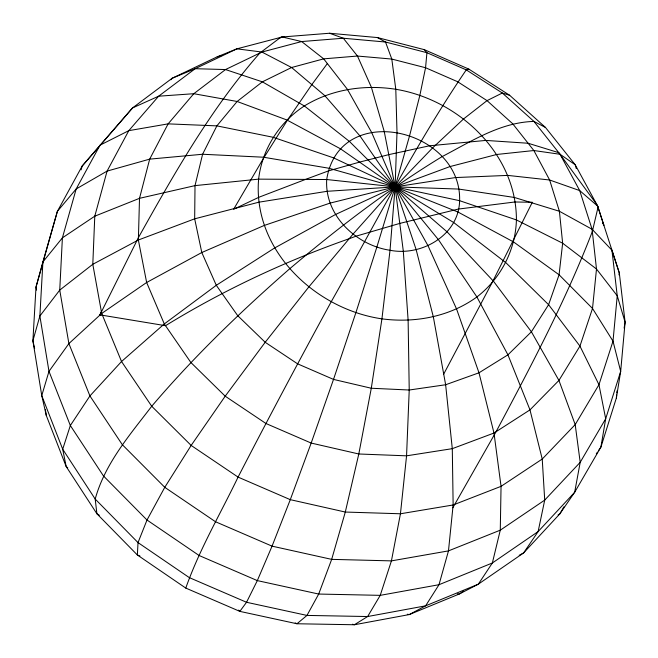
<?xml version="1.0" encoding="UTF-8"?>
<svg xmlns="http://www.w3.org/2000/svg" width="658" height="658" viewBox="0 0 658 658"><rect width="100%" height="100%" fill="white"/><g stroke="black" fill="none" stroke-linecap="round" stroke-linejoin="round"><path stroke-width="0.99" d="M602.457 222.667L603.904 225.332L597.661 206.094L575.199 164.763L545.498 127.479L509.654 95.287L468.841 69.106L424.32 49.663L377.429 37.564L329.576 33.245L282.233 36.971L236.913 48.84L217.198 56.818L172.157 78.253L132.546 107.928L82.176 166.038L57.386 211.333L42.91 261.925L36.001 287.102L32.9 340.745L41.758 395.598L46.323 415.593L66.17 466.522L96.907 513.766L137.366 554.99L185.778 588.079L239.849 611.381L296.972 623.759L354.366 624.755L409.317 614.564L459.391 593.96L478.317 584.181L523.595 552.942L559.826 513.882L574.664 492.283L600.918 447.07L616.365 398L616.645 394.948M616.826 392.908L617.015 390.868M616.365 398L620.675 371.392L625.1 322.173L619.301 272.93L597.661 206.094L579.714 190.598L560.057 154.276L533.934 121.426L502.317 93.017L466.267 69.88L426.927 52.698L385.514 42.022L343.311 38.23L301.66 41.553L261.925 52.048L225.513 69.559L193.797 93.707L168.119 123.868L149.679 159.137L139.512 198.329L138.369 240.006L146.644 282.488L164.303 323.933L190.828 362.443L225.201 396.182L265.939 423.497L311.176 443.064L358.799 453.987L406.562 455.83L452.293 448.666L493.994 433.038L529.978 409.876L558.93 380.423L579.945 346.108L592.513 308.454L596.493 269.015L592.077 229.264L579.714 190.598L549.636 180.004L507.787 175.398L455.484 177.561L395.113 186.88L327.067 191.305L258.833 202.195L194.669 218.826L138.369 240.006L92.803 264.286L59.746 290.096L39.875 315.996L32.9 340.745L34.627 348.625M624.113 328.153L625.1 322.173L617.237 295.779L611.94 250.229L592.077 229.264L559.399 211.259L514.441 197.474L458.782 189.068L395.113 186.88L326.705 179.527L258.619 179.141L195.015 185.622L139.512 198.329L94.777 216.186L62.395 237.851L42.91 261.925L39.875 315.996L48.98 371.351L70.34 425.52L103.438 475.915L147.005 520.017L199.127 555.516L257.319 580.603L318.694 594.051L380.234 595.35L439.001 584.707L492.357 562.985L538.121 531.59L574.664 492.283L580.2 462.319L575.199 424.599L558.93 380.423L531.393 331.78L493.516 281.27L447.185 231.945L395.113 186.88L349.456 141.454L304.366 105.954L262.369 81.839L225.513 69.559L195.179 68.703L172.157 78.253L170.866 79.791M618.948 274.871L619.301 272.93L611.94 250.229M327.347 63.563L311.81 84.627L287.381 120.249L263.044 159.039L233.598 209.318L258.783 197.301L305.551 179.404L328.4 170.924L359.572 162.107L388.779 154.63L429.444 145.805L485.801 140.417L528.103 143.247L558.848 152.697L596.798 204.498L598.032 207.245L592.332 231.534C565.748 300.739 530.858 366.333 496.099 431.681L452.811 507.779M81.099 169.846L82.176 166.038L132.546 107.928L158.627 96.2L195.179 68.703L236.913 48.84L261.925 52.048L291.601 67.511L324.813 95.649L359.984 135.959L395.113 186.88L438.516 239.783L476.894 296.964L507.935 354.835L529.978 409.876L542.233 459.054L544.717 500.096L538.121 531.59L523.595 552.942L519.211 555.294M185.778 588.079C199.407 549.479 220.372 513.906 238.073 477.099C268.365 418.307 299.522 359.967 331.139 301.882C375.224 224.065 415.823 143.847 466.267 69.88L468.841 69.106M443.706 374.081L493.056 280.785L532.314 202.261L514.836 201.99L458.346 209.079L399.768 223.407L356.052 236.173L349.176 238.714C285.12 261.259 223.399 290.145 165.52 325.694L102.459 315.272L99.72 315.322L138.435 237.571C174.403 173.342 210.971 108.554 259.844 53.051L280.588 37.399L284.059 36.832M99.72 315.322L101.381 311.629M563.922 506.841L559.826 513.882L558.083 514.893M596.304 453.806L597.464 452.12M598.615 450.434L600.918 447.07L605.689 418.751L620.675 371.392L613.009 341.173L592.513 308.454L559.078 274.773L513.561 241.947L457.91 211.999L395.113 186.88L333.614 157.887L273.012 137.251L216.877 125.875L168.119 123.868L128.787 130.662L100.024 145.171L76.18 188.953L57.386 211.333L36.001 287.102L36.568 290.112M463.619 591.048L459.391 593.96L457.343 593.878M278.556 38.567L282.233 36.971L301.66 41.553L323.687 58.858L347.424 89.348L371.704 132.554L395.113 186.88L416.136 249.588L433.359 316.967L445.639 384.749L452.293 448.666L453.14 504.974L448.476 550.886L439.001 584.707L425.611 605.837L409.317 614.564L407.294 614.251M217.198 56.818L221.096 55.798M280.588 37.399L281.27 37.399M352.466 624.22L354.366 624.755L367.633 616.538L425.611 605.837L478.317 584.181L492.357 562.985L500.277 530.175L501.051 486.344L493.994 433.038L478.991 372.798L456.594 309.054L428.029 245.755L395.113 186.88L384.198 131.337L371.367 87.218L357.467 56.045L343.311 38.23L329.576 33.245M509.654 95.287L502.317 93.017L487.035 100.625L463.66 118.876L432.635 147.869L395.113 186.88L352.976 234.166L308.725 287.069L265.19 342.275L225.201 396.182L191.149 445.433L164.771 487.323L147.005 520.017L138.016 542.595L137.366 554.99L139.932 556.01M295.187 622.937L296.972 623.759L306.982 615.419L318.694 594.051L331.673 559.366L345.302 512.047L358.799 453.987L371.293 388.245L381.936 318.85L390.029 250.27L395.113 186.88L397.004 132.34L395.795 89.274L391.806 59.064L385.514 42.022L377.429 37.564M545.498 127.479L533.934 121.426C500.261 122.289 471.103 141.528 442.151 156.588C388.105 189.455 337.891 228.079 289.602 268.851C240.688 311.563 193.83 356.735 151.727 406.249C129.774 434.987 105 463.462 95.196 499.052L96.907 513.766L99.342 515.272M67.741 467.797L66.17 466.522L62.699 449.217L41.758 395.598L48.98 371.351L68.893 343.583L101.71 313.447L146.644 282.488L201.8 252.524L264.187 225.472L330.02 203.125L395.113 186.88L449.866 166.606L496.79 154.466L533.86 150.534L560.057 154.276L575.199 164.763L576.276 168.555M238.492 610.106L239.849 611.381L246.536 602.276L257.319 580.603L272.058 546.148L290.293 499.661L311.176 443.064L333.516 379.411L355.904 312.624L376.87 247.063L395.113 186.88L409.638 135.532L419.853 95.402L425.561 67.733L426.927 52.698L424.32 49.663M598.032 207.245L598.18 207.689M45.344 409.572L46.323 415.593M195.015 185.622L194.669 218.826L201.8 252.524L216.293 285.292L237.703 315.667L265.19 342.275L297.613 363.849L333.516 379.411L371.293 388.245L409.227 390.021L445.639 384.749L478.991 372.798L507.935 354.835L531.393 331.78L548.599 304.695L559.078 274.773L562.648 243.221L559.399 211.259L549.636 180.004L533.86 150.534L512.73 123.794L487.035 100.625L457.655 81.74L425.561 67.733L391.806 59.064L357.467 56.045L323.687 58.858L291.601 67.511L262.369 81.839L237.119 101.48L216.877 125.875L202.598 154.252L195.015 185.622M94.777 216.186L92.803 264.286L101.71 313.447L121.533 361.522L151.727 406.249L191.149 445.433L238.073 477.099L290.293 499.661L345.302 512.047L400.442 513.775L453.14 504.974L501.051 486.344L542.233 459.054L575.199 424.599L598.961 384.708L613.009 341.173L617.237 295.779L596.493 269.015L562.648 243.221L516.415 219.936L459.613 200.69L395.113 186.88L328.926 168.242L263.447 157.213L202.598 154.252L149.679 159.137L107.081 171.096L76.18 188.953L62.395 237.851L59.746 290.096L68.893 343.583L89.924 395.927L122.289 444.66L164.771 487.323L215.503 521.745L272.058 546.148L331.673 559.366L391.428 560.879L448.476 550.886L500.277 530.175L544.717 500.096L580.2 462.319L605.689 418.751L598.961 384.708L579.945 346.108L548.599 304.695L505.862 262.674L453.724 222.552L395.113 186.88L340.548 148.848L286.863 119.97L237.119 101.48L193.797 93.707L158.627 96.2L128.787 130.662L107.081 171.096L94.777 216.186M409.227 390.021L406.562 455.83L400.442 513.775L391.428 560.879L380.234 595.35L367.633 616.538L306.982 615.419L246.536 602.276L189.282 577.601L138.016 542.595L95.196 499.052L62.699 449.217L70.34 425.52L89.924 395.927L121.533 361.522L164.303 323.933L216.293 285.292L274.567 248.008L335.473 214.516L395.113 186.88L403.305 251.117L408.125 320.298L409.227 390.021M516.415 219.936C515.551 250.048 500.722 278.605 476.894 296.964C449.653 316.728 414.951 323.218 381.936 318.85C315.116 309.17 252.59 249.999 258.619 179.141C262.057 149.308 279.296 122.322 304.366 105.954C331.558 89.233 364.499 84.388 395.795 89.274C458.659 99.671 516.53 153.692 516.415 219.936M459.613 200.69C458.865 235.103 421.663 256.554 390.029 250.27C356.142 245.261 324.517 215.339 326.705 179.527C339.224 99.794 461.801 128.68 459.613 200.69"/></g></svg>
